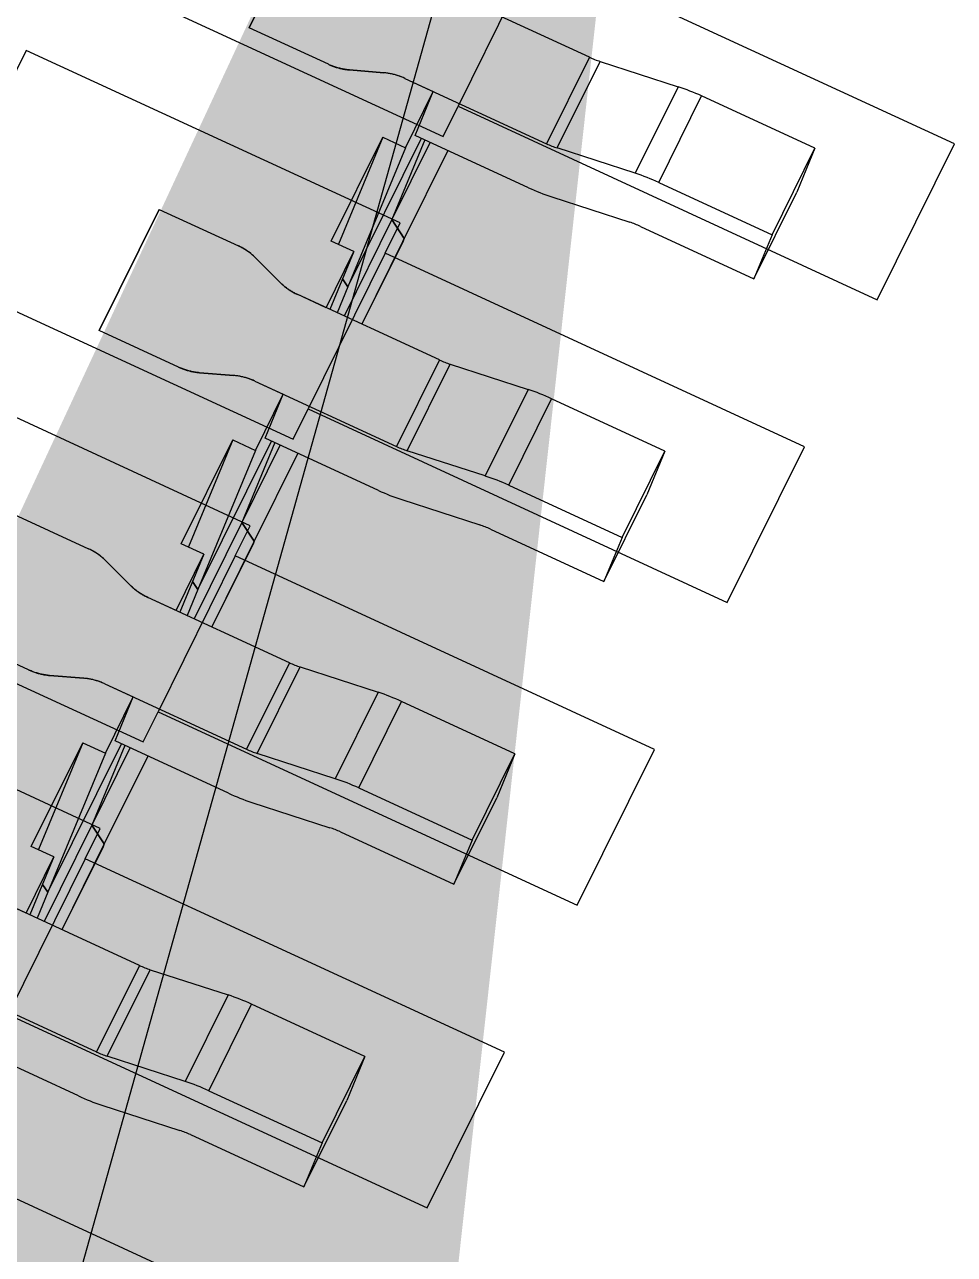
# Model space of a CAD drawing. Header units: millimetres. Extents: x 7 to 507, y -14 to 339.
# Drawn here: x 58.743 to 59.338, y 258.038 to 258.827 of the extents above; entities that cross this region are included whole.
import ezdxf

# ---------------------------------------------------------------- set-up
doc = ezdxf.new("R2010")
doc.units = ezdxf.units.MM
doc.header["$LTSCALE"] = 23.1
doc.layers.get('0').update_dxf_attribs({"linetype": 'CONTINUOUS'})
for name, color, linetype in [('_139725', 7, 'CONTINUOUS'), ('_205064', 7, 'CONTINUOUS'), ('_381931', 7, 'CONTINUOUS'), ('_39142', 7, 'CONTINUOUS'), ('_556391', 7, 'CONTINUOUS')]:
    doc.layers.add(name, color=color, linetype=linetype)
doc.styles.get("Standard").update_dxf_attribs({"font": 'simplex.shx', "width": 0.8})
doc.dimstyles.get("Standard").update_dxf_attribs({"dimtxt": 3, "dimasz": 3, "dimexe": 2, "dimexo": 0.35, "dimtad": 1, "dimdec": 3, "dimzin": 0, "dimdsep": 46, "dimtxsty": 'Standard', "dimcen": 0.09, "dimadec": 3, "dimazin": 0, "dimtol": 1, "dimtp": 0.001, "dimtm": 0.001, "dimtfac": 1, "dimtdec": 3, "dimtofl": 0, "dimtmove": 0, "dimatfit": 3, "dimfxl": 0, "dimtolj": 1, "dimtzin": 0, "dimarcsym": 0})

msp = doc.modelspace()

# ---------------------------------------------------------------- linework, layer by layer
at = {"color": 4}
for p, q in [((59.06968, 258.87416), (59.02026, 258.77436)), ((59.33826, 258.75013), (59.06968, 258.87416)), ((59.02026, 258.77436), (59.28884, 258.65034)), ((59.28884, 258.65034), (59.33826, 258.75013)), ((58.97358, 258.68011), (58.92416, 258.58032)), ((59.24216, 258.55608), (58.97358, 258.68011)), ((58.92416, 258.58032), (59.19274, 258.45629)), ((59.19274, 258.45629), (59.24216, 258.55608)), ((58.87748, 258.48606), (58.82806, 258.38627)), ((59.14607, 258.36204), (58.87748, 258.48606)), ((58.82806, 258.38627), (59.09664, 258.26224)), ((59.09664, 258.26224), (59.14607, 258.36204)), ((58.78139, 258.29202), (58.73196, 258.19222)), ((59.04997, 258.16799), (58.78139, 258.29202)), ((58.73196, 258.19222), (59.00055, 258.06819)), ((59.00055, 258.06819), (59.04997, 258.16799)), ((58.95387, 257.97394), (58.68529, 258.09797))]:
    msp.add_line(p, q, dxfattribs=at)
at = {"color": 1}
for p, q in [((58.7711, 258.86558), (59.01065, 258.75496)), ((58.74365, 258.81014), (58.675, 258.67153)), ((58.98319, 258.69952), (58.74365, 258.81014)), ((59.01065, 258.75496), (59.02026, 258.77436)), ((58.97358, 258.68011), (58.98319, 258.69952)), ((58.675, 258.67153), (58.91455, 258.56091)), ((58.88709, 258.50547), (58.64755, 258.61609)), ((58.91455, 258.56091), (58.92416, 258.58032)), ((58.87748, 258.48606), (58.88709, 258.50547)), ((58.57891, 258.47748), (58.81845, 258.36686)), ((58.791, 258.31142), (58.55145, 258.42204)), ((58.81845, 258.36686), (58.82806, 258.38627)), ((58.78139, 258.29202), (58.791, 258.31142))]:
    msp.add_line(p, q, dxfattribs=at)
at = {"layer": '_139725', "color": 7}
for p, q in [((58.92479, 258.90229), (58.88635, 258.82467)), ((58.93716, 258.80121), (58.88635, 258.82467)), ((58.97262, 258.7958), (58.95075, 258.79759)), ((58.98621, 258.79218), (59.00436, 258.7838)), ((58.98651, 258.74777), (59.00436, 258.7838)), ((58.99271, 258.75564), (59.00436, 258.7838)), ((58.93904, 258.68794), (58.97199, 258.75447)), ((58.97199, 258.75447), (58.94368, 258.68602)), ((58.94963, 258.6586), (58.99676, 258.75377)), ((58.97199, 258.75447), (58.98651, 258.74777)), ((58.98651, 258.74777), (58.94963, 258.6586)), ((59.00224, 258.75092), (58.97783, 258.70164)), ((59.01373, 258.74594), (58.98581, 258.68957)), ((58.82869, 258.70824), (58.79025, 258.63062)), ((58.82869, 258.70824), (58.87951, 258.68478)), ((58.98581, 258.68957), (58.97783, 258.70164)), ((58.95356, 258.68123), (58.93904, 258.68794)), ((58.98498, 258.6878), (58.98581, 258.68957)), ((58.89095, 258.67683), (58.90613, 258.66152)), ((58.93572, 258.6452), (58.95356, 258.68123)), ((58.95356, 258.68123), (58.93818, 258.64406)), ((58.94629, 258.66365), (58.94963, 258.6586)), ((58.93572, 258.6452), (58.91757, 258.65358)), ((58.84107, 258.60716), (58.79025, 258.63062)), ((58.87653, 258.60175), (58.85465, 258.60355)), ((58.89011, 258.59814), (58.90826, 258.58975)), ((58.89041, 258.55372), (58.90826, 258.58975)), ((58.89661, 258.5616), (58.90826, 258.58975)), ((58.84295, 258.49389), (58.87589, 258.56042)), ((58.87589, 258.56042), (58.84758, 258.49197)), ((58.85353, 258.46455), (58.90066, 258.55973)), ((58.87589, 258.56042), (58.89041, 258.55372)), ((58.90614, 258.55688), (58.88174, 258.50759)), ((58.89041, 258.55372), (58.85353, 258.46455)), ((58.91763, 258.55189), (58.88971, 258.49552)), ((58.7326, 258.5142), (58.78341, 258.49073)), ((58.88971, 258.49552), (58.88174, 258.50759)), ((58.85746, 258.48719), (58.84295, 258.49389)), ((58.88889, 258.49375), (58.88971, 258.49552)), ((58.83962, 258.45115), (58.85746, 258.48719)), ((58.85746, 258.48719), (58.84209, 258.45001)), ((58.79485, 258.48279), (58.81003, 258.46747)), ((58.85019, 258.4696), (58.85353, 258.46455)), ((58.83962, 258.45115), (58.82147, 258.45953)), ((58.74497, 258.41311), (58.69416, 258.43658)), ((58.78043, 258.4077), (58.75855, 258.4095)), ((58.79401, 258.40409), (58.81216, 258.39571)), ((58.79431, 258.35967), (58.81216, 258.39571)), ((58.80051, 258.36755), (58.81216, 258.39571)), ((58.74685, 258.29984), (58.7798, 258.36637)), ((58.7798, 258.36637), (58.75148, 258.29793)), ((58.75743, 258.2705), (58.80456, 258.36568)), ((58.79431, 258.35967), (58.75743, 258.2705)), ((58.7798, 258.36637), (58.79431, 258.35967)), ((58.81005, 258.36283), (58.78564, 258.31354)), ((58.82153, 258.35784), (58.79361, 258.30148)), ((58.79361, 258.30148), (58.78564, 258.31354)), ((58.76137, 258.29314), (58.74685, 258.29984)), ((58.79279, 258.2997), (58.79361, 258.30148)), ((58.74352, 258.2571), (58.76137, 258.29314)), ((58.76137, 258.29314), (58.74599, 258.25596)), ((58.75409, 258.27555), (58.75743, 258.2705)), ((58.74352, 258.2571), (58.72537, 258.26548))]:
    msp.add_line(p, q, dxfattribs=at)
for points in [[(58.95075, 258.79759), (58.95011, 258.79765), (58.94948, 258.79772), (58.94884, 258.7978), (58.94821, 258.79789), (58.94757, 258.79799), (58.94694, 258.7981), (58.94631, 258.79822), (58.94568, 258.79835), (58.94505, 258.79849), (58.94443, 258.79865), (58.9438, 258.79881), (58.94318, 258.79898), (58.94256, 258.79916), (58.94195, 258.79935), (58.94134, 258.79955), (58.94073, 258.79976), (58.94012, 258.79998), (58.93952, 258.80021), (58.93893, 258.80044), (58.93833, 258.80069), (58.93775, 258.80094), (58.93716, 258.80121)], [(58.98621, 258.79218), (58.98563, 258.79245), (58.98504, 258.7927), (58.98445, 258.79295), (58.98385, 258.79318), (58.98325, 258.79341), (58.98265, 258.79363), (58.98204, 258.79384), (58.98143, 258.79404), (58.98081, 258.79423), (58.98019, 258.79441), (58.97957, 258.79458), (58.97895, 258.79474), (58.97832, 258.7949), (58.9777, 258.79504), (58.97707, 258.79517), (58.97644, 258.79529), (58.9758, 258.7954), (58.97517, 258.7955), (58.97453, 258.79559), (58.9739, 258.79567), (58.97326, 258.79574), (58.97262, 258.7958)], [(58.90613, 258.66152), (58.90653, 258.66112), (58.90694, 258.66072), (58.90736, 258.66033), (58.90779, 258.65995), (58.90822, 258.65957), (58.90865, 258.6592), (58.90913, 258.65881), (58.90962, 258.65842), (58.91011, 258.65804), (58.91061, 258.65767), (58.91111, 258.65731), (58.91163, 258.65695), (58.91214, 258.6566), (58.91266, 258.65626), (58.91319, 258.65593), (58.91372, 258.65561), (58.91426, 258.65529), (58.9148, 258.65498), (58.91535, 258.65469), (58.9159, 258.6544), (58.91645, 258.65411), (58.91701, 258.65384), (58.91757, 258.65358)], [(58.85465, 258.60355), (58.85402, 258.6036), (58.85338, 258.60367), (58.85274, 258.60375), (58.85211, 258.60384), (58.85147, 258.60394), (58.85084, 258.60405), (58.85021, 258.60417), (58.84958, 258.60431), (58.84895, 258.60445), (58.84833, 258.6046), (58.8477, 258.60476), (58.84708, 258.60493), (58.84647, 258.60511), (58.84585, 258.6053), (58.84524, 258.6055), (58.84463, 258.60571), (58.84403, 258.60593), (58.84343, 258.60616), (58.84283, 258.6064), (58.84224, 258.60664), (58.84165, 258.6069), (58.84107, 258.60716)], [(58.89011, 258.59814), (58.88953, 258.5984), (58.88894, 258.59865), (58.88835, 258.5989), (58.88775, 258.59914), (58.88715, 258.59936), (58.88655, 258.59958), (58.88594, 258.59979), (58.88533, 258.59999), (58.88471, 258.60018), (58.8841, 258.60036), (58.88348, 258.60053), (58.88285, 258.6007), (58.88223, 258.60085), (58.8816, 258.60099), (58.88097, 258.60112), (58.88034, 258.60124), (58.8797, 258.60135), (58.87907, 258.60145), (58.87844, 258.60154), (58.8778, 258.60162), (58.87716, 258.60169), (58.87653, 258.60175)], [(58.81003, 258.46747), (58.81043, 258.46707), (58.81085, 258.46667), (58.81126, 258.46628), (58.81169, 258.4659), (58.81212, 258.46552), (58.81255, 258.46515), (58.81303, 258.46476), (58.81352, 258.46437), (58.81401, 258.46399), (58.81451, 258.46362), (58.81502, 258.46326), (58.81553, 258.4629), (58.81604, 258.46255), (58.81657, 258.46221), (58.81709, 258.46188), (58.81762, 258.46156), (58.81816, 258.46124), (58.8187, 258.46094), (58.81925, 258.46064), (58.8198, 258.46035), (58.82035, 258.46007), (58.82091, 258.45979), (58.82147, 258.45953)], [(58.75855, 258.4095), (58.75792, 258.40956), (58.75728, 258.40962), (58.75665, 258.4097), (58.75601, 258.40979), (58.75538, 258.40989), (58.75474, 258.41001), (58.75411, 258.41013), (58.75348, 258.41026), (58.75285, 258.4104), (58.75223, 258.41055), (58.75161, 258.41071), (58.75099, 258.41088), (58.75037, 258.41106), (58.74975, 258.41125), (58.74914, 258.41145), (58.74853, 258.41166), (58.74793, 258.41188), (58.74733, 258.41211), (58.74673, 258.41235), (58.74614, 258.41259), (58.74555, 258.41285), (58.74497, 258.41311)], [(58.79401, 258.40409), (58.79343, 258.40435), (58.79284, 258.40461), (58.79225, 258.40485), (58.79166, 258.40509), (58.79106, 258.40532), (58.79045, 258.40554), (58.78984, 258.40574), (58.78923, 258.40594), (58.78862, 258.40613), (58.788, 258.40632), (58.78738, 258.40649), (58.78675, 258.40665), (58.78613, 258.4068), (58.7855, 258.40694), (58.78487, 258.40707), (58.78424, 258.40719), (58.78361, 258.4073), (58.78297, 258.40741), (58.78234, 258.4075), (58.7817, 258.40757), (58.78107, 258.40764), (58.78043, 258.4077)]]:
    msp.add_lwpolyline(points, dxfattribs=at)
for centre, radius, start, end in [((58.86231, 258.64753), 0.04102, 58.60717, 65.22143), ((58.86309, 258.64879), 0.03955, 51.83716, 58.61759), ((58.8645, 258.65057), 0.03727, 44.79617, 51.84723), ((58.76622, 258.45349), 0.04102, 58.60717, 65.22143), ((58.76699, 258.45474), 0.03955, 51.83716, 58.61759), ((58.7684, 258.45653), 0.03727, 44.79617, 51.84723)]:
    msp.add_arc(centre, radius, start, end, dxfattribs=at)
at = {"layer": '_205064', "color": 9}
for p, q in [((58.88635, 258.82467), (58.92479, 258.90229)), ((59.1044, 258.80572), (59.07695, 258.75028)), ((59.08379, 258.7476), (59.11125, 258.80304)), ((59.16122, 258.78682), (59.13377, 258.73138)), ((59.14882, 258.72548), (59.17628, 258.78092))]:
    msp.add_line(p, q, dxfattribs=at)
at = {"layer": '_205064', "color": 7}
for p, q in [((59.1044, 258.80572), (59.01367, 258.84762)), ((58.93716, 258.80121), (58.88635, 258.82467)), ((59.11125, 258.80304), (59.16122, 258.78682)), ((58.95075, 258.79759), (58.97262, 258.7958)), ((58.98621, 258.79218), (59.07695, 258.75028)), ((59.24887, 258.7474), (59.17628, 258.78092)), ((58.94963, 258.6586), (58.99676, 258.75377)), ((59.0653, 258.72212), (58.99271, 258.75564)), ((58.99898, 258.75275), (58.97783, 258.70164)), ((59.13377, 258.73138), (59.08379, 258.7476)), ((59.22141, 258.69195), (59.24887, 258.7474)), ((59.24887, 258.7474), (59.23722, 258.71924)), ((59.14882, 258.72548), (59.22141, 258.69195)), ((59.08035, 258.71622), (59.13033, 258.7)), ((59.20976, 258.6638), (59.23722, 258.71924)), ((58.97783, 258.70164), (58.94725, 258.63987)), ((58.97783, 258.70164), (58.98581, 258.68957)), ((59.13717, 258.69732), (59.20976, 258.6638)), ((59.22141, 258.69195), (59.20976, 258.6638)), ((58.98581, 258.68957), (58.9586, 258.63463)), ((58.985, 258.68779), (58.95866, 258.6346)), ((58.98581, 258.68957), (58.985, 258.68779)), ((58.94963, 258.6586), (58.94629, 258.66365)), ((58.94963, 258.6586), (58.94274, 258.64195))]:
    msp.add_line(p, q, dxfattribs=at)
msp.add_lwpolyline([(58.93716, 258.80121), (58.93771, 258.80096), (58.93825, 258.80072), (58.9388, 258.8005), (58.93935, 258.80027), (58.9399, 258.80006), (58.94046, 258.79985), (58.94105, 258.79965), (58.94163, 258.79945), (58.94223, 258.79926), (58.94282, 258.79908), (58.94342, 258.79891), (58.94402, 258.79875), (58.94462, 258.7986), (58.94523, 258.79845), (58.94584, 258.79832), (58.94645, 258.79819), (58.94706, 258.79808), (58.94767, 258.79797), (58.94829, 258.79788), (58.9489, 258.79779), (58.94952, 258.79772), (58.95013, 258.79765), (58.95075, 258.79759)], dxfattribs=at)
for centre, radius, start, end in [((59.13049, 258.86219), 0.0622, 245.20363, 251.97678), ((58.96943, 258.75712), 0.0388, 78.4075, 85.28226), ((58.96911, 258.75541), 0.04055, 71.76834, 78.44297), ((58.96885, 258.75459), 0.04141, 65.21476, 71.78793), ((59.11926, 258.65764), 0.13582, 65.17819, 72.00223), ((59.10286, 258.80631), 0.06174, 245.17819, 252.00223), ((59.09143, 258.60125), 0.13684, 65.20363, 71.97678), ((59.12269, 258.84635), 0.13684, 245.20363, 251.97678), ((59.11125, 258.64128), 0.06174, 65.17819, 72.00223)]:
    msp.add_arc(centre, radius, start, end, dxfattribs=at)
at = {"layer": '_381931', "color": 7}
for p, q in [((58.81611, 258.22358), (58.72537, 258.26548)), ((58.82295, 258.2209), (58.87293, 258.20468)), ((58.69792, 258.21004), (58.78865, 258.16814)), ((58.96057, 258.16525), (58.88798, 258.19877)), ((58.77701, 258.13998), (58.70442, 258.1735)), ((58.84547, 258.14923), (58.79549, 258.16546)), ((58.93312, 258.10981), (58.96057, 258.16525)), ((58.96057, 258.16525), (58.94892, 258.1371)), ((58.86053, 258.14333), (58.93312, 258.10981)), ((58.79206, 258.13408), (58.84204, 258.11786)), ((58.92147, 258.08165), (58.94892, 258.1371)), ((58.84888, 258.11517), (58.92147, 258.08165)), ((58.93312, 258.10981), (58.92147, 258.08165))]:
    msp.add_line(p, q, dxfattribs=at)
at = {"layer": '_381931', "color": 9}
for p, q in [((58.81611, 258.22358), (58.78865, 258.16814)), ((58.79549, 258.16546), (58.82295, 258.2209)), ((58.87293, 258.20468), (58.84547, 258.14923)), ((58.86053, 258.14333), (58.88798, 258.19877))]:
    msp.add_line(p, q, dxfattribs=at)
at = {"layer": '_381931', "color": 7}
for centre, radius, start, end in [((58.8422, 258.28005), 0.0622, 245.20363, 251.97678), ((58.83096, 258.0755), 0.13582, 65.17819, 72.00223), ((58.81457, 258.22417), 0.06174, 245.17819, 252.00223), ((58.80314, 258.01911), 0.13684, 65.20363, 71.97678), ((58.8344, 258.2642), 0.13684, 245.20363, 251.97678), ((58.82296, 258.05914), 0.06174, 65.17819, 72.00223)]:
    msp.add_arc(centre, radius, start, end, dxfattribs=at)
at = {"layer": '_39142', "color": 9}
for p, q in [((58.79025, 258.63062), (58.82869, 258.70824)), ((59.00831, 258.61168), (58.98085, 258.55623)), ((58.98769, 258.55355), (59.01515, 258.60899)), ((59.06513, 258.59277), (59.03767, 258.53733)), ((59.05272, 258.53143), (59.08018, 258.58687))]:
    msp.add_line(p, q, dxfattribs=at)
at = {"layer": '_39142', "color": 7}
for p, q in [((58.82869, 258.70824), (58.87951, 258.68478)), ((58.90613, 258.66152), (58.89095, 258.67683)), ((59.00831, 258.61168), (58.91757, 258.65358)), ((58.84107, 258.60716), (58.79025, 258.63062)), ((59.01515, 258.60899), (59.06513, 258.59277)), ((58.85465, 258.60355), (58.87653, 258.60175)), ((58.89011, 258.59814), (58.98085, 258.55623)), ((59.15277, 258.55335), (59.08018, 258.58687)), ((58.85353, 258.46455), (58.90066, 258.55973)), ((58.90288, 258.5587), (58.88174, 258.50759)), ((58.9692, 258.52808), (58.89661, 258.5616)), ((59.03767, 258.53733), (58.98769, 258.55355)), ((59.12531, 258.49791), (59.15277, 258.55335)), ((59.15277, 258.55335), (59.14112, 258.52519)), ((59.05272, 258.53143), (59.12531, 258.49791)), ((59.11366, 258.46975), (59.14112, 258.52519)), ((58.98425, 258.52217), (59.03423, 258.50595)), ((58.88174, 258.50759), (58.85115, 258.44583)), ((58.88174, 258.50759), (58.88971, 258.49552)), ((59.04107, 258.50327), (59.11366, 258.46975)), ((58.88971, 258.49552), (58.8625, 258.44058)), ((58.8889, 258.49374), (58.86256, 258.44055)), ((58.88971, 258.49552), (58.8889, 258.49374)), ((59.12531, 258.49791), (59.11366, 258.46975)), ((58.85353, 258.46455), (58.84664, 258.4479)), ((58.85353, 258.46455), (58.85019, 258.4696))]:
    msp.add_line(p, q, dxfattribs=at)
for points in [[(58.89095, 258.67683), (58.89054, 258.67724), (58.89013, 258.67763), (58.88971, 258.67802), (58.88929, 258.67841), (58.88886, 258.67878), (58.88842, 258.67915), (58.88794, 258.67955), (58.88746, 258.67994), (58.88696, 258.68031), (58.88646, 258.68069), (58.88596, 258.68105), (58.88545, 258.68141), (58.88493, 258.68175), (58.88441, 258.68209), (58.88388, 258.68243), (58.88335, 258.68275), (58.88282, 258.68306), (58.88227, 258.68337), (58.88173, 258.68367), (58.88118, 258.68396), (58.88063, 258.68424), (58.88007, 258.68451), (58.87951, 258.68478)], [(58.91757, 258.65358), (58.91703, 258.65383), (58.9165, 258.65409), (58.91597, 258.65436), (58.91545, 258.65463), (58.91493, 258.65491), (58.91441, 258.65521), (58.91388, 258.65551), (58.91335, 258.65583), (58.91283, 258.65616), (58.91231, 258.65649), (58.9118, 258.65683), (58.9113, 258.65718), (58.91079, 258.65754), (58.9103, 258.6579), (58.90981, 258.65827), (58.90933, 258.65865), (58.90885, 258.65904), (58.90838, 258.65944), (58.90791, 258.65984), (58.90746, 258.66025), (58.90701, 258.66067), (58.90656, 258.66109), (58.90613, 258.66152)], [(58.84107, 258.60716), (58.84161, 258.60691), (58.84215, 258.60668), (58.8427, 258.60645), (58.84325, 258.60623), (58.8438, 258.60601), (58.84436, 258.60581), (58.84495, 258.6056), (58.84554, 258.6054), (58.84613, 258.60521), (58.84672, 258.60503), (58.84732, 258.60486), (58.84792, 258.6047), (58.84853, 258.60455), (58.84913, 258.6044), (58.84974, 258.60427), (58.85035, 258.60415), (58.85096, 258.60403), (58.85157, 258.60393), (58.85219, 258.60383), (58.8528, 258.60374), (58.85342, 258.60367), (58.85404, 258.6036), (58.85465, 258.60355)]]:
    msp.add_lwpolyline(points, dxfattribs=at)
for centre, radius, start, end in [((59.03439, 258.66814), 0.0622, 245.20363, 251.97678), ((58.87333, 258.56308), 0.0388, 78.4075, 85.28226), ((58.87301, 258.56136), 0.04055, 71.76834, 78.44297), ((58.87275, 258.56054), 0.04141, 65.21476, 71.78793), ((59.02316, 258.4636), 0.13582, 65.17819, 72.00223), ((59.00677, 258.61227), 0.06174, 245.17819, 252.00223), ((58.99533, 258.4072), 0.13684, 65.20363, 71.97678), ((59.02659, 258.6523), 0.13684, 245.20363, 251.97678), ((59.01516, 258.44724), 0.06174, 65.17819, 72.00223)]:
    msp.add_arc(centre, radius, start, end, dxfattribs=at)
at = {"layer": '_556391', "color": 7}
for p, q in [((58.7326, 258.5142), (58.78341, 258.49073)), ((58.81003, 258.46747), (58.79485, 258.48279)), ((58.91221, 258.41763), (58.82147, 258.45953)), ((58.74497, 258.41311), (58.69416, 258.43658)), ((58.91905, 258.41495), (58.96903, 258.39872)), ((58.75855, 258.4095), (58.78043, 258.4077)), ((58.79401, 258.40409), (58.88475, 258.36219)), ((59.05667, 258.3593), (58.98408, 258.39282)), ((58.8731, 258.33403), (58.80051, 258.36755)), ((58.75743, 258.2705), (58.80456, 258.36568)), ((58.80678, 258.36466), (58.78564, 258.31354)), ((58.94157, 258.34328), (58.89159, 258.3595)), ((59.02921, 258.30386), (59.05667, 258.3593)), ((59.05667, 258.3593), (59.04502, 258.33114)), ((58.95662, 258.33738), (59.02921, 258.30386)), ((58.88816, 258.32813), (58.93813, 258.3119)), ((59.01757, 258.2757), (59.04502, 258.33114)), ((58.78564, 258.31354), (58.75505, 258.25178)), ((58.78564, 258.31354), (58.79361, 258.30148)), ((58.94498, 258.30922), (59.01757, 258.2757)), ((58.79361, 258.30148), (58.76641, 258.24653)), ((58.79281, 258.29969), (58.76647, 258.24651)), ((58.79361, 258.30148), (58.7928, 258.29969)), ((59.02921, 258.30386), (59.01757, 258.2757)), ((58.75743, 258.2705), (58.75409, 258.27555)), ((58.75743, 258.2705), (58.75055, 258.25386))]:
    msp.add_line(p, q, dxfattribs=at)
at = {"layer": '_556391', "color": 9}
for p, q in [((58.91221, 258.41763), (58.88475, 258.36219)), ((58.89159, 258.3595), (58.91905, 258.41495)), ((58.96903, 258.39872), (58.94157, 258.34328)), ((58.95662, 258.33738), (58.98408, 258.39282))]:
    msp.add_line(p, q, dxfattribs=at)
at = {"layer": '_556391', "color": 7}
for points in [[(58.79485, 258.48279), (58.79444, 258.48319), (58.79403, 258.48359), (58.79361, 258.48398), (58.79319, 258.48436), (58.79276, 258.48474), (58.79232, 258.48511), (58.79184, 258.4855), (58.79136, 258.48589), (58.79087, 258.48627), (58.79037, 258.48664), (58.78986, 258.487), (58.78935, 258.48736), (58.78883, 258.48771), (58.78831, 258.48805), (58.78779, 258.48838), (58.78725, 258.4887), (58.78672, 258.48902), (58.78618, 258.48932), (58.78563, 258.48962), (58.78508, 258.48991), (58.78453, 258.49019), (58.78397, 258.49047), (58.78341, 258.49073)], [(58.82147, 258.45953), (58.82093, 258.45978), (58.8204, 258.46004), (58.81987, 258.46031), (58.81935, 258.46058), (58.81883, 258.46087), (58.81831, 258.46116), (58.81778, 258.46147), (58.81725, 258.46178), (58.81673, 258.46211), (58.81622, 258.46244), (58.8157, 258.46278), (58.8152, 258.46313), (58.8147, 258.46349), (58.8142, 258.46385), (58.81371, 258.46423), (58.81323, 258.46461), (58.81275, 258.46499), (58.81228, 258.46539), (58.81181, 258.46579), (58.81136, 258.4662), (58.81091, 258.46662), (58.81046, 258.46704), (58.81003, 258.46747)], [(58.74497, 258.41311), (58.74551, 258.41287), (58.74605, 258.41263), (58.7466, 258.4124), (58.74715, 258.41218), (58.74771, 258.41196), (58.74826, 258.41176), (58.74885, 258.41155), (58.74944, 258.41135), (58.75003, 258.41117), (58.75063, 258.41099), (58.75122, 258.41081), (58.75183, 258.41065), (58.75243, 258.4105), (58.75303, 258.41036), (58.75364, 258.41022), (58.75425, 258.4101), (58.75486, 258.40998), (58.75547, 258.40988), (58.75609, 258.40978), (58.7567, 258.4097), (58.75732, 258.40962), (58.75794, 258.40955), (58.75855, 258.4095)]]:
    msp.add_lwpolyline(points, dxfattribs=at)
for centre, radius, start, end in [((58.93829, 258.47409), 0.0622, 245.20363, 251.97678), ((58.77724, 258.36903), 0.0388, 78.4075, 85.28226), ((58.77691, 258.36732), 0.04055, 71.76834, 78.44297), ((58.77666, 258.36649), 0.04141, 65.21476, 71.78793), ((58.92706, 258.26955), 0.13582, 65.17819, 72.00223), ((58.91067, 258.41822), 0.06174, 245.17819, 252.00223), ((58.89923, 258.21316), 0.13684, 65.20363, 71.97678), ((58.93049, 258.45825), 0.13684, 245.20363, 251.97678), ((58.91906, 258.25319), 0.06174, 65.17819, 72.00223)]:
    msp.add_arc(centre, radius, start, end, dxfattribs=at)

# ---------------------------------------------------------------- leaders
at = {"color": 2}
msp.add_leader([(59.17728, 259.45381), (51.77701, 233.007), (48.77701, 233.007)], dimstyle='Standard', override={"dimtad": 0}, dxfattribs=at)

doc.saveas('drawing.dxf')
